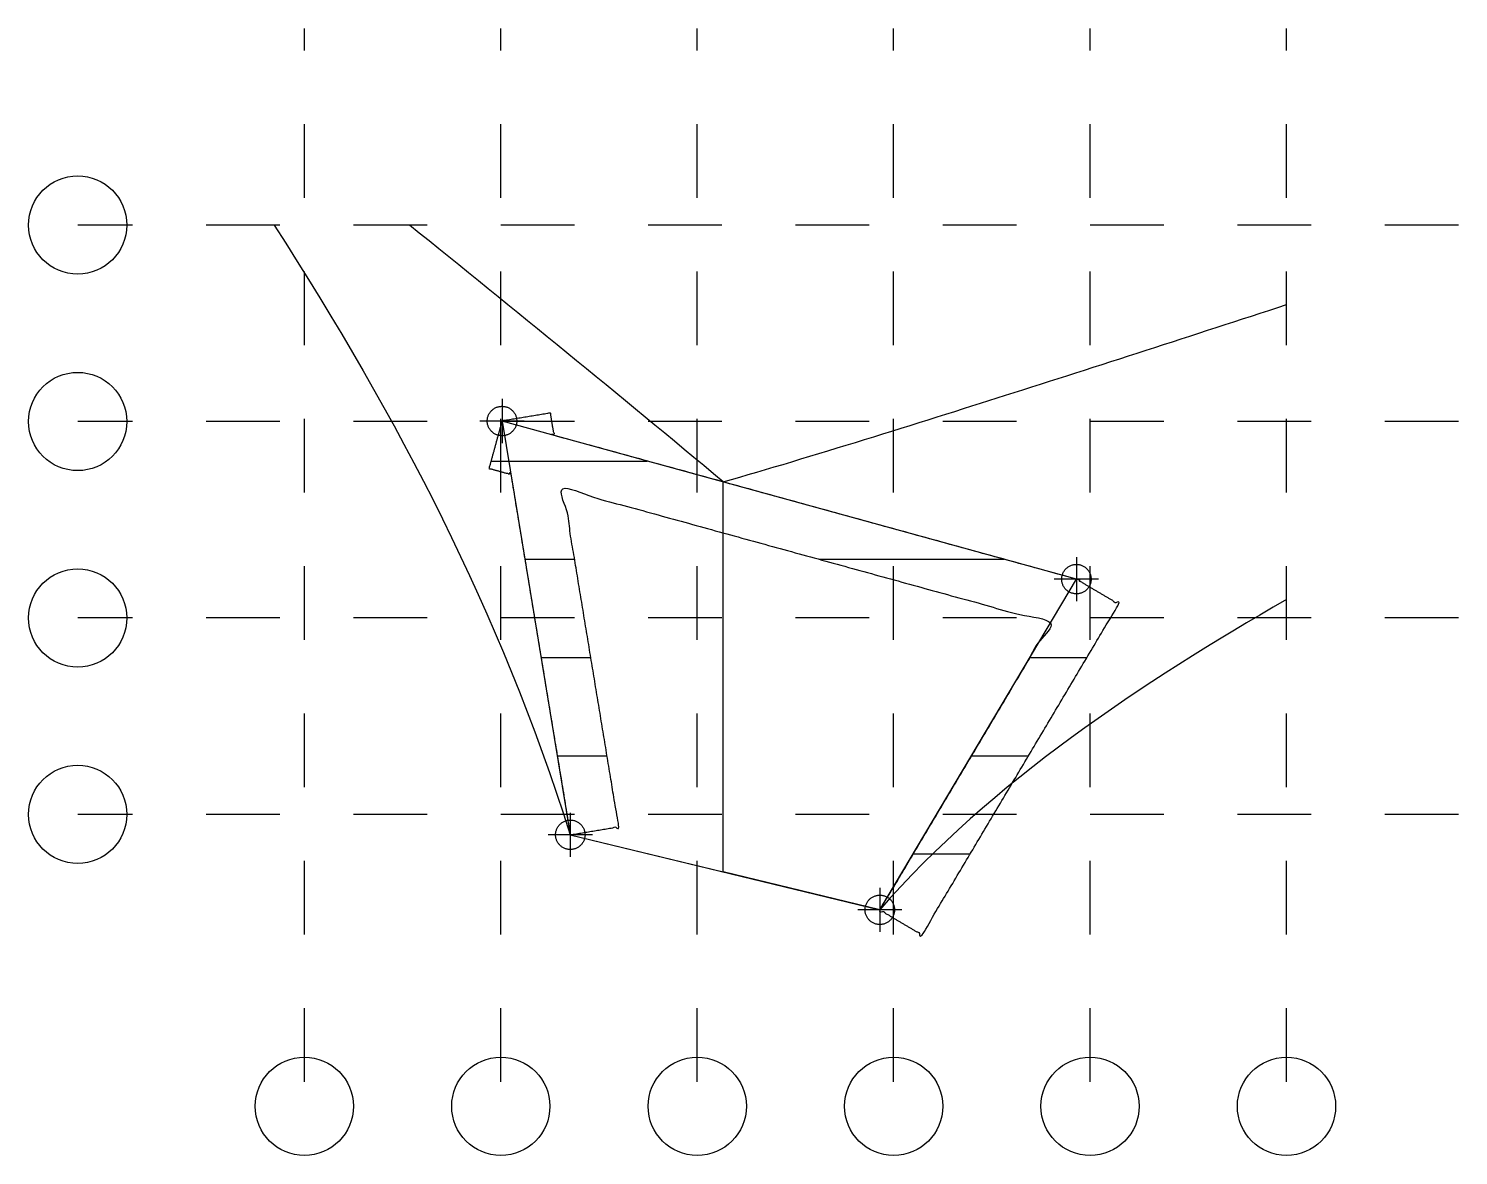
# Model space of a CAD drawing. Header units: metres. Extents: x -32.6 to 25.7, y -16.3 to 29.6.
import ezdxf

# ---------------------------------------------------------------- set-up
doc = ezdxf.new("R2010")
doc.units = ezdxf.units.M
doc.layers.add('Default', color=7, linetype='Continuous', true_color=0x000000)

msp = doc.modelspace()

# ---------------------------------------------------------------- linework, layer by layer
at = {"layer": 'Default'}
for p, q in [((-21.333, 28.722), (-21.333, 29.609)), ((-13.333, 28.722), (-13.333, 29.609)), ((-5.333, 28.722), (-5.333, 29.609)), ((2.667, 28.722), (2.667, 29.609)), ((10.667, 28.722), (10.667, 29.609)), ((18.667, 28.722), (18.667, 29.609)), ((-21.333, 24.722), (-21.333, 25.722)), ((-13.333, 24.722), (-13.333, 25.722)), ((-5.333, 24.722), (-5.333, 25.722)), ((2.667, 24.722), (2.667, 25.722)), ((10.667, 24.722), (10.667, 25.722)), ((18.667, 24.722), (18.667, 25.722)), ((-21.333, 22.722), (-21.333, 24.722)), ((-13.333, 22.722), (-13.333, 24.722)), ((-5.333, 22.722), (-5.333, 24.722)), ((2.667, 22.722), (2.667, 24.722)), ((10.667, 22.722), (10.667, 24.722)), ((18.667, 22.722), (18.667, 24.722)), ((-30.333, 21.609), (-30.564, 21.609)), ((-28.333, 21.609), (-30.333, 21.609)), ((-24.333, 21.609), (-25.333, 21.609)), ((-22.564, 21.609), (-24.333, 21.609)), ((-22.333, 21.609), (-22.564, 21.609)), ((-18.333, 21.609), (-19.333, 21.609)), ((-16.333, 21.609), (-18.333, 21.609)), ((-12.333, 21.609), (-13.333, 21.609)), ((-10.333, 21.609), (-12.333, 21.609)), ((-6.333, 21.609), (-7.333, 21.609)), ((-4.333, 21.609), (-6.333, 21.609)), ((-0.333, 21.609), (-1.333, 21.609)), ((1.667, 21.609), (-0.333, 21.609)), ((5.667, 21.609), (4.667, 21.609)), ((7.667, 21.609), (5.667, 21.609)), ((11.667, 21.609), (10.667, 21.609)), ((13.667, 21.609), (11.667, 21.609)), ((17.667, 21.609), (16.667, 21.609)), ((18.667, 21.609), (17.667, 21.609)), ((19.667, 21.609), (18.667, 21.609)), ((23.667, 21.609), (22.667, 21.609)), ((25.667, 21.609), (23.667, 21.609)), ((-21.333, 18.722), (-21.333, 19.722)), ((-13.333, 18.722), (-13.333, 19.722)), ((-5.333, 18.722), (-5.333, 19.722)), ((2.667, 18.722), (2.667, 19.722)), ((10.667, 18.722), (10.667, 19.722)), ((18.667, 18.722), (18.667, 19.722)), ((-21.333, 16.722), (-21.333, 18.722)), ((-13.333, 16.722), (-13.333, 18.722)), ((-5.333, 16.722), (-5.333, 18.722)), ((2.667, 16.722), (2.667, 18.722)), ((10.667, 16.722), (10.667, 18.722)), ((18.667, 16.722), (18.667, 18.722)), ((-13.284, 14.529), (-13.284, 12.729)), ((-30.333, 13.609), (-30.564, 13.609)), ((-28.333, 13.609), (-30.333, 13.609)), ((-24.333, 13.609), (-25.333, 13.609)), ((-22.564, 13.609), (-24.333, 13.609)), ((-22.333, 13.609), (-22.564, 13.609)), ((-21.333, 12.722), (-21.333, 13.722)), ((-18.333, 13.609), (-19.333, 13.609)), ((-16.333, 13.609), (-18.333, 13.609)), ((-12.384, 13.629), (-14.184, 13.629)), ((-13.333, 12.722), (-13.333, 13.722)), ((-12.333, 13.609), (-13.333, 13.609)), ((-10.333, 13.609), (-12.333, 13.609)), ((-6.333, 13.609), (-7.333, 13.609)), ((-4.333, 13.609), (-6.333, 13.609)), ((-5.333, 12.722), (-5.333, 13.722)), ((-0.333, 13.609), (-1.333, 13.609)), ((1.667, 13.609), (-0.333, 13.609)), ((2.667, 12.722), (2.667, 13.722)), ((5.667, 13.609), (4.667, 13.609)), ((7.667, 13.609), (5.667, 13.609)), ((10.667, 12.722), (10.667, 13.722)), ((11.667, 13.609), (10.667, 13.609)), ((13.667, 13.609), (11.667, 13.609)), ((17.667, 13.609), (16.667, 13.609)), ((18.667, 13.609), (17.667, 13.609)), ((18.667, 12.722), (18.667, 13.722)), ((19.667, 13.609), (18.667, 13.609)), ((23.667, 13.609), (22.667, 13.609)), ((25.667, 13.609), (23.667, 13.609)), ((-21.333, 10.722), (-21.333, 12.722)), ((-13.333, 10.722), (-13.333, 12.722)), ((-5.333, 10.722), (-5.333, 12.722)), ((2.667, 10.722), (2.667, 12.722)), ((10.667, 10.722), (10.667, 12.722)), ((18.667, 10.722), (18.667, 12.722)), ((-13.732, 12), (-7.367, 12)), ((-21.333, 6.722), (-21.333, 7.722)), ((-13.333, 6.722), (-13.333, 7.722)), ((-12.354, 8), (-10.327, 8)), ((-5.333, 6.722), (-5.333, 7.722)), ((-0.373, 8), (7.162, 8)), ((2.667, 6.722), (2.667, 7.722)), ((10.109, 8.089), (10.109, 6.289)), ((10.667, 6.722), (10.667, 7.722)), ((18.667, 6.722), (18.667, 7.722)), ((11.009, 7.189), (9.209, 7.189)), ((-21.333, 4.722), (-21.333, 6.722)), ((-13.333, 4.722), (-13.333, 6.722)), ((-5.333, 4.722), (-5.333, 6.722)), ((2.667, 4.722), (2.667, 6.722)), ((10.667, 4.722), (10.667, 6.722)), ((18.667, 4.722), (18.667, 6.722)), ((-30.333, 5.609), (-30.564, 5.609)), ((-28.333, 5.609), (-30.333, 5.609)), ((-24.333, 5.609), (-25.333, 5.609)), ((-22.564, 5.609), (-24.333, 5.609)), ((-22.333, 5.609), (-22.564, 5.609)), ((-18.333, 5.609), (-19.333, 5.609)), ((-16.333, 5.609), (-18.333, 5.609)), ((-12.333, 5.609), (-13.333, 5.609)), ((-10.333, 5.609), (-12.333, 5.609)), ((-6.333, 5.609), (-7.333, 5.609)), ((-4.333, 5.609), (-6.333, 5.609)), ((-0.333, 5.609), (-1.333, 5.609)), ((1.667, 5.609), (-0.333, 5.609)), ((5.667, 5.609), (4.667, 5.609)), ((7.667, 5.609), (5.667, 5.609)), ((11.667, 5.609), (10.667, 5.609)), ((13.667, 5.609), (11.667, 5.609)), ((17.667, 5.609), (16.667, 5.609)), ((18.667, 5.609), (17.667, 5.609)), ((19.667, 5.609), (18.667, 5.609)), ((23.667, 5.609), (22.667, 5.609)), ((25.667, 5.609), (23.667, 5.609)), ((-11.694, 4), (-9.667, 4)), ((8.213, 4), (10.54, 4)), ((-21.333, 0.722), (-21.333, 1.722)), ((-13.333, 0.722), (-13.333, 1.722)), ((-5.333, 0.722), (-5.333, 1.722)), ((2.667, 0.722), (2.667, 1.722)), ((10.667, 0.722), (10.667, 1.722)), ((18.667, 0.722), (18.667, 1.722)), ((-21.333, -1.278), (-21.333, 0.722)), ((-13.333, -1.278), (-13.333, 0.722)), ((-5.333, -1.278), (-5.333, 0.722)), ((2.667, -1.278), (2.667, 0.722)), ((10.667, -1.278), (10.667, 0.722)), ((18.667, -1.278), (18.667, 0.722)), ((-11.034, 0), (-9.007, 0)), ((5.835, 0), (8.162, 0)), ((-10.502, -2.321), (-10.502, -4.121)), ((-30.333, -2.391), (-30.564, -2.391)), ((-28.333, -2.391), (-30.333, -2.391)), ((-24.333, -2.391), (-25.333, -2.391)), ((-22.564, -2.391), (-24.333, -2.391)), ((-22.333, -2.391), (-22.564, -2.391)), ((-18.333, -2.391), (-19.333, -2.391)), ((-16.333, -2.391), (-18.333, -2.391)), ((-12.333, -2.391), (-13.333, -2.391)), ((-10.333, -2.391), (-12.333, -2.391)), ((-6.333, -2.391), (-7.333, -2.391)), ((-4.333, -2.391), (-6.333, -2.391)), ((-0.333, -2.391), (-1.333, -2.391)), ((1.667, -2.391), (-0.333, -2.391)), ((5.667, -2.391), (4.667, -2.391)), ((7.667, -2.391), (5.667, -2.391)), ((11.667, -2.391), (10.667, -2.391)), ((13.667, -2.391), (11.667, -2.391)), ((17.667, -2.391), (16.667, -2.391)), ((18.667, -2.391), (17.667, -2.391)), ((19.667, -2.391), (18.667, -2.391)), ((23.667, -2.391), (22.667, -2.391)), ((25.667, -2.391), (23.667, -2.391)), ((-9.602, -3.221), (-11.402, -3.221)), ((3.457, -4), (5.784, -4)), ((-21.333, -5.278), (-21.333, -4.278)), ((-13.333, -5.278), (-13.333, -4.278)), ((-5.333, -5.278), (-5.333, -4.278)), ((2.667, -5.278), (2.667, -4.278)), ((10.667, -5.278), (10.667, -4.278)), ((18.667, -5.278), (18.667, -4.278)), ((-21.333, -6.278), (-21.333, -5.278)), ((-13.333, -6.278), (-13.333, -5.278)), ((-5.333, -6.278), (-5.333, -5.278)), ((2.102, -5.378), (2.102, -7.178)), ((2.667, -6.278), (2.667, -5.278)), ((10.667, -6.278), (10.667, -5.278)), ((18.667, -6.278), (18.667, -5.278)), ((-21.333, -7.278), (-21.333, -6.278)), ((-13.333, -7.278), (-13.333, -6.278)), ((-5.333, -7.278), (-5.333, -6.278)), ((3.002, -6.278), (1.202, -6.278)), ((2.667, -7.278), (2.667, -6.278)), ((10.667, -7.278), (10.667, -6.278)), ((18.667, -7.278), (18.667, -6.278)), ((-21.333, -11.278), (-21.333, -10.278)), ((-13.333, -11.278), (-13.333, -10.278)), ((-5.333, -11.278), (-5.333, -10.278)), ((2.667, -11.278), (2.667, -10.278)), ((10.667, -11.278), (10.667, -10.278)), ((18.667, -11.278), (18.667, -10.278)), ((-21.333, -13.278), (-21.333, -11.278)), ((-13.333, -13.278), (-13.333, -11.278)), ((-5.333, -13.278), (-5.333, -11.278)), ((2.667, -13.278), (2.667, -11.278)), ((10.667, -13.278), (10.667, -11.278)), ((18.667, -13.278), (18.667, -11.278))]:
    msp.add_line(p, q, dxfattribs=at)
msp.add_lwpolyline([(-10.502, -3.221), (2.102, -6.278), (10.109, 7.189), (-13.284, 13.629)], close=True, dxfattribs=at)
for points in [[(-10.502, -3.221), (-4.277, -4.731), (-4.277, 11.149)], [(2.102, -6.278), (-4.277, -4.731), (-4.277, 11.149)]]:
    msp.add_lwpolyline(points, dxfattribs=at)
for centre in [(-30.564, 21.609), (-30.564, 13.609), (-30.564, 5.609), (-30.564, -2.391), (-21.333, -14.278), (-13.333, -14.278), (-5.333, -14.278), (2.667, -14.278), (10.667, -14.278), (18.667, -14.278)]:
    msp.add_circle(centre, 2, dxfattribs=at)
for points in [[(-22.564, 21.609), (-17.47, 13.697), (-13.409, 5.91), (-10.502, -3.221)], [(-4.277, 11.149), (-8.499, 14.686), (-12.775, 18.151), (-17.054, 21.609)], [(18.667, 6.361), (12.897, 3.036), (6.623, -1.074), (2.102, -6.278)]]:
    msp.add_open_spline(points, degree=3, dxfattribs=at)
for points, degree, knots in [([(-4.277, 11.149), (-0.723, 12.169), (3.692, 13.554), (11.039, 15.89), (14.854, 17.126), (18.667, 18.368)], 3, [44.889876, 44.889876, 44.889876, 44.889876, 57.183799, 57.183799, 70.505402, 70.505402, 70.505402, 70.505402]), ([(-10.502, -3.221), (-11.714, 4.118), (-12.925, 11.456), (-13.37, 11.578), (-13.814, 11.7), (-13.549, 12.665), (-13.284, 13.629), (-12.297, 13.792), (-11.31, 13.954), (-11.235, 13.499), (-11.16, 13.044), (-0.525, 10.116), (10.109, 7.189), (10.969, 6.678), (11.828, 6.167), (7.825, -0.567), (3.822, -7.3), (2.962, -6.789), (2.102, -6.278), (5.576, -0.436), (9.049, 5.406), (-0.876, 8.138), (-10.801, 10.871), (-9.665, 3.988), (-8.529, -2.895), (-9.516, -3.058), (-10.502, -3.221)], 2, [0, 0, 0, 14.874768, 14.874768, 15.797455, 15.797455, 17.797455, 17.797455, 19.797455, 19.797455, 20.720143, 20.720143, 42.78052, 42.78052, 44.78052, 44.78052, 60.447685, 60.447685, 62.447685, 62.447685, 76.040953, 76.040953, 96.629958, 96.629958, 110.582038, 110.582038, 112.582038, 112.582038, 112.582038])]:
    msp.add_open_spline(points, degree=degree, knots=knots, dxfattribs=at)
for points in [[(-12.684, 13.629), (-12.684, 14.229), (-13.284, 14.229), (-13.884, 14.229), (-13.884, 13.629), (-13.884, 13.029), (-13.284, 13.029), (-12.684, 13.029), (-12.684, 13.629)], [(10.709, 7.189), (10.709, 7.789), (10.109, 7.789), (9.509, 7.789), (9.509, 7.189), (9.509, 6.589), (10.109, 6.589), (10.709, 6.589), (10.709, 7.189)], [(-9.902, -3.221), (-9.902, -2.621), (-10.502, -2.621), (-11.102, -2.621), (-11.102, -3.221), (-11.102, -3.821), (-10.502, -3.821), (-9.902, -3.821), (-9.902, -3.221)], [(2.702, -6.278), (2.702, -5.678), (2.102, -5.678), (1.502, -5.678), (1.502, -6.278), (1.502, -6.878), (2.102, -6.878), (2.702, -6.878), (2.702, -6.278)]]:
    msp.add_rational_spline(points, [1, 0.707106781187, 1, 0.707106781187, 1, 0.707106781187, 1, 0.707106781187, 1], degree=2, knots=[0, 0, 0, 0.942478, 0.942478, 1.884956, 1.884956, 2.827433, 2.827433, 3.769911, 3.769911, 3.769911], dxfattribs=at)

doc.saveas('drawing.dxf')
